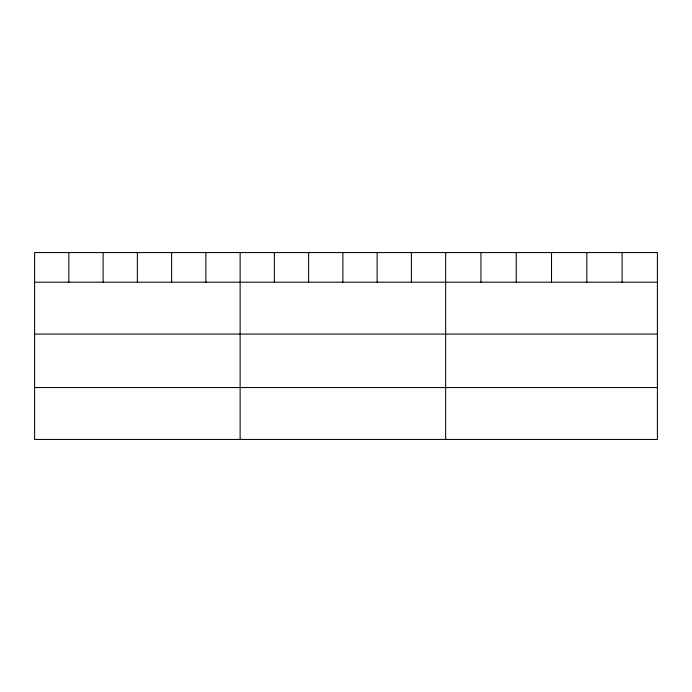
<?xml version="1.0" encoding="UTF-8"?>
<svg xmlns="http://www.w3.org/2000/svg" width="692" height="692" viewBox="0 0 692 692"><rect width="100%" height="100%" fill="white"/><g stroke="black" fill="none" stroke-linecap="round" stroke-linejoin="round"><path stroke-width="1.04" d="M657.4 282.198L657.4 439.437L34.6 439.437L34.6 252.563L657.4 252.563L657.4 282.198L34.6 282.198M34.6 334.089L657.4 334.089M34.6 387.546L657.4 387.546M622.108 252.563L622.108 282.198M586.816 252.563L586.816 282.198M551.524 252.563L551.524 282.198M516.232 252.563L516.232 282.198M480.94 252.563L480.94 282.198M445.648 252.563L445.648 439.437M411.394 252.563L411.394 282.198M377.14 252.563L377.14 282.198M342.886 252.563L342.886 282.198M308.632 252.563L308.632 282.198M274.378 252.563L274.378 282.198M240.124 252.563L240.124 439.437M205.87 252.563L205.87 282.198M171.616 252.563L171.616 282.198M137.362 252.563L137.362 282.198M103.108 252.563L103.108 282.198M68.854 252.563L68.854 282.198"/></g></svg>
